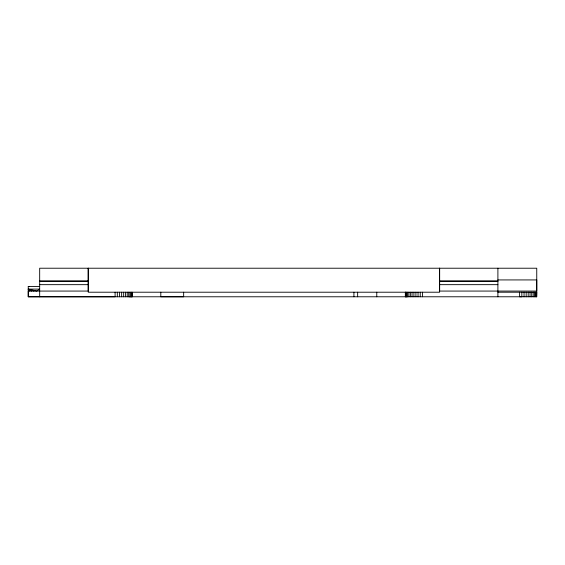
<?xml version="1.0" encoding="UTF-8"?>
<svg xmlns="http://www.w3.org/2000/svg" width="565" height="565" viewBox="0 0 565 565"><rect width="100%" height="100%" fill="white"/><g stroke="black" fill="none" stroke-linecap="round" stroke-linejoin="round"><path stroke-width="0.85" d="M115.098 292.211L115.098 296.78L28.25 296.78L28.25 286.497L29.119 286.434M117.329 296.78L117.329 292.211M119.533 296.78L119.533 292.211M121.652 296.78L121.652 292.211M123.664 296.78L123.664 292.211M125.529 296.78L125.529 292.211M127.217 296.78L127.217 292.211M128.693 292.211L128.693 296.78L132.238 296.78L132.238 292.211L132.09 296.78M129.936 296.78L129.936 292.211M130.932 296.78L130.932 292.211M131.652 296.78L131.652 292.211M405.486 296.78L405.486 292.211M405.924 296.78L405.924 292.211M406.645 296.78L406.645 292.211M407.633 292.211L407.633 296.78L405.338 296.78L405.338 292.211M408.883 296.78L408.883 292.211M410.36 296.78L410.36 292.211M412.047 296.78L412.047 292.211M413.912 296.78L413.912 292.211M415.918 296.78L415.918 292.211M418.043 296.78L418.043 292.211M420.24 296.78L420.24 292.211M422.479 296.78L422.479 292.211M39.677 286.497L28.25 286.497M497.899 279.929L536.75 279.929L536.75 291.067L439.619 291.067L439.619 268.22L439.619 292.211L88.239 292.211L88.239 268.22L88.239 291.067L28.25 291.067L28.25 296.78L536.75 296.78L536.75 268.22L39.677 268.22L39.677 296.78M39.677 281.095L88.239 281.095M439.619 281.095L497.899 281.095M39.677 281.151L88.239 281.151M439.619 281.151L497.899 281.151M39.677 284.661L88.239 284.661M439.619 284.661L497.899 284.661M497.899 292.211L536.75 292.211L536.602 296.78M33.964 291.067L28.25 289.103L28.638 291.067M31.598 291.067L28.25 289.103L39.677 289.103L36.718 291.067L28.25 289.103L29.783 291.067M536.164 292.211L536.164 296.78M535.443 292.211L535.443 296.78M534.455 292.211L534.455 296.78M533.205 292.211L533.205 296.78M531.729 292.211L531.729 296.78M530.041 292.211L530.041 296.78M528.183 292.211L528.183 296.78M526.17 292.211L526.17 296.78M524.045 292.211L524.045 296.78M521.848 292.211L521.848 296.78L519.609 296.78L519.609 292.211M497.899 268.22L497.899 296.78M376.77 292.211L376.77 296.78M357.645 292.211L357.645 296.78M353.916 292.211L353.916 296.78M183.653 292.211L183.653 296.78L160.806 296.78L160.806 292.211"/></g></svg>
